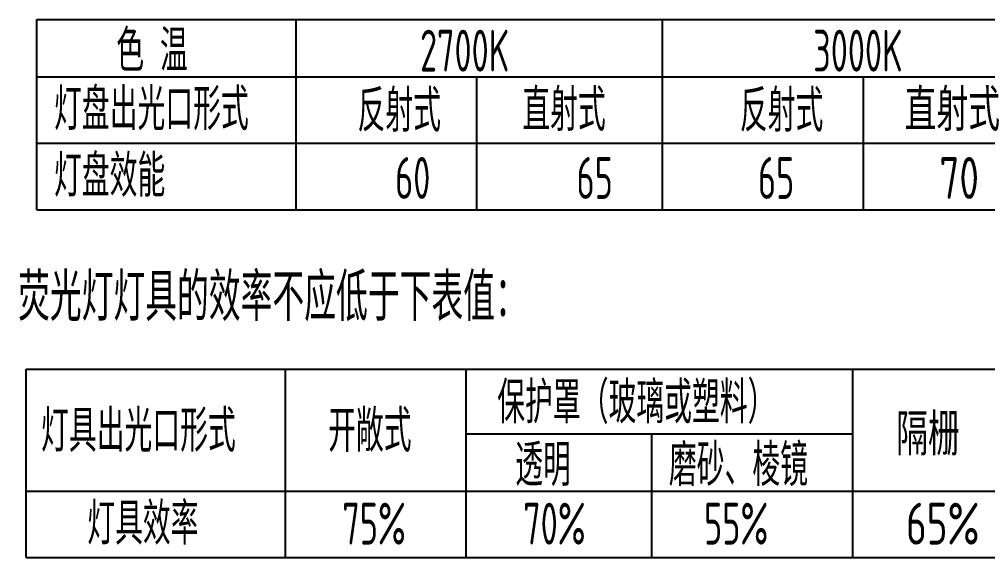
# Model space of a CAD drawing. Extents: x 1151645 to 1632247, y -116298 to 25377.
# Drawn here: x 1241547 to 1249647, y -18424 to -13921 of the extents above; entities that cross this region are included whole.
import ezdxf

# ---------------------------------------------------------------- set-up
doc = ezdxf.new("R2010")
doc.units = 0
doc.header["$LTSCALE"] = 1000
doc.header["$MEASUREMENT"] = 0
doc.layers.add('电气', color=3, linetype='CONTINUOUS')
doc.styles.add('SCEI', font='sceie.shx', dxfattribs={"width": 0.75, "bigfont": 'sceic.shx'})
doc.styles.add('sceie', font='sceie.shx', dxfattribs={"width": 0.7, "bigfont": 'sceic.shx'})

msp = doc.modelspace()

# ---------------------------------------------------------------- linework, layer by layer
at = {"layer": '电气', "color": 3}
for p, q in [((1241692.6, -15514.4), (1241692.6, -13920.5)), ((1241692.6, -13920.5), (1253161.2, -13920.5)), ((1243861.7, -15514.4), (1243861.7, -13920.5)), ((1246927.5, -15514.4), (1246927.5, -13920.5)), ((1241692.6, -14400), (1253161.2, -14400)), ((1245374.7, -15514.4), (1245374.7, -14400)), ((1248608.2, -15514.4), (1248608.2, -14400)), ((1241692.6, -14957.2), (1253161.2, -14957.2)), ((1241692.6, -15514.4), (1253161.2, -15514.4)), ((1241603, -16847.1), (1250036.2, -16847.1)), ((1241603, -18424.2), (1241603, -16847.1)), ((1243772.1, -18424.2), (1243772.1, -16847.1)), ((1245285, -18424.2), (1245285, -16847.1)), ((1248518.5, -18424.2), (1248518.5, -16847.1)), ((1245285, -17387.5), (1248518.5, -17387.5)), ((1246837.9, -18424.2), (1246837.9, -17387.5)), ((1241603, -17867), (1250036.2, -17867)), ((1241603, -18424.2), (1250036.2, -18424.2))]:
    msp.add_line(p, q, dxfattribs=at)

# ---------------------------------------------------------------- texts
for s, height, style, width, p in [('色 温', 350, 'sceie', 0.7, (1242357.7, -14357.5)), ('2700K', 350, 'sceie', 0.7, (1244898.4, -14357.5)), ('3000K', 350, 'sceie', 0.7, (1248187.9, -14357.5)), ('灯盘出光口形式', 350, 'sceie', 0.7, (1241836.9, -14847.8)), ('反射式', 350, 'sceie', 0.7, (1244376, -14860.1)), ('直射式', 350, 'sceie', 0.7, (1245754, -14853.6)), ('反射式', 350, 'sceie', 0.7, (1247574.3, -14860.1)), ('直射式', 350, 'SCEI', 0.8, (1248952.3, -14853.6)), ('灯盘效能', 350, 'sceie', 0.7, (1241836.9, -15405)), ('60', 350, 'sceie', 0.7, (1244690.7, -15422.4)), ('65', 350, 'sceie', 0.7, (1246208.4, -15422.4)), ('65', 350, 'sceie', 0.7, (1247726, -15422.4)), ('70', 350, 'SCEI', 0.8, (1249243.7, -15422.4)), ('荧光灯灯具的效率不应低于下表值：', 400, 'sceie', 0.7, (1241535.9, -16444.1)), ('保护罩（玻璃或塑料）', 350, 'sceie', 0.7, (1245544.8, -17301)), ('灯具出光口形式', 350, 'sceie', 0.7, (1241728.1, -17538.7)), ('开敞式', 350, 'sceie', 0.7, (1244129.4, -17538.7)), ('隔栅', 350, 'SCEI', 0.8, (1248881.7, -17568.5)), ('透明', 350, 'sceie', 0.7, (1245694.7, -17824.4)), ('磨砂、棱镜', 350, 'sceie', 0.7, (1246980.6, -17824.4)), ('灯具效率', 350, 'sceie', 0.7, (1242114.8, -18314.8)), ('75%', 350, 'sceie', 0.7, (1244248.8, -18314.8)), ('70%', 350, 'sceie', 0.7, (1245761.8, -18314.8)), ('55%', 350, 'sceie', 0.7, (1247274.8, -18314.8)), ('65%', 350, 'SCEI', 0.8, (1248965, -18314.8))]:
    msp.add_text(s, height=height, dxfattribs=dict(at, style=style, width=width)).set_placement(p)

doc.saveas('drawing.dxf')
